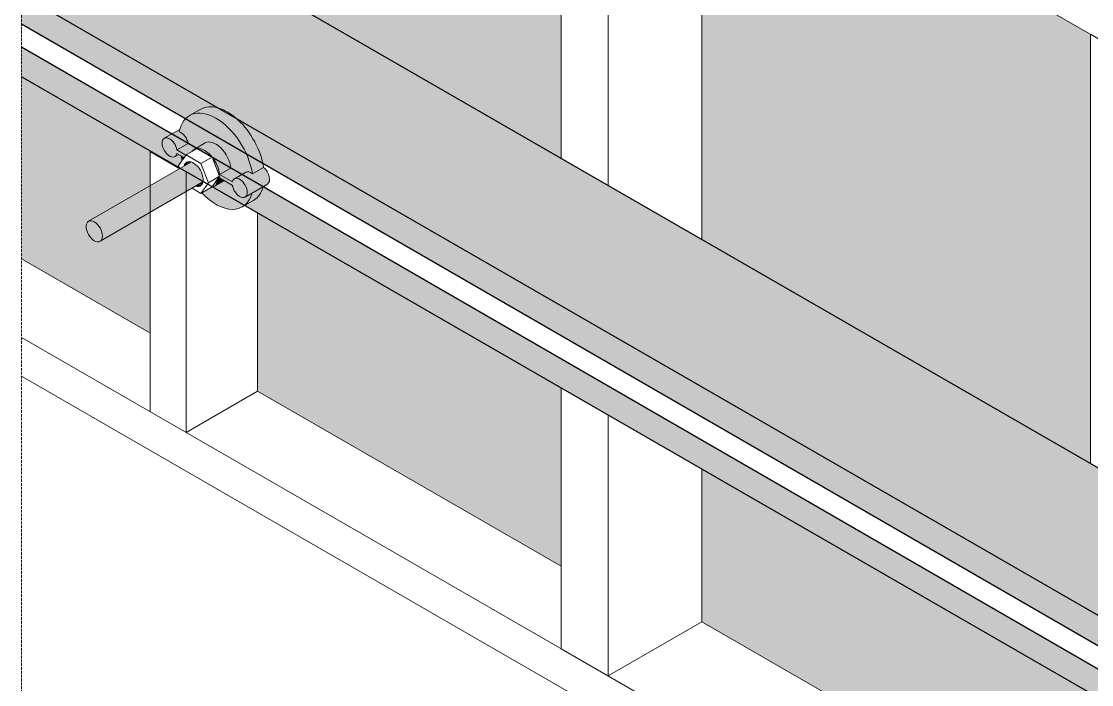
# Model space of a CAD drawing. Extents: x -23436 to 4767, y -4638 to 9755.
# Drawn here: x -16681.4 to -16583.8, y 7954.4 to 8014.9 of the extents above; entities that cross this region are included whole.
import ezdxf

# ---------------------------------------------------------------- set-up
doc = ezdxf.new("R2010")
doc.units = 0
doc.linetypes.add('CABLIN', pattern=[0.35, 0.25, -0.1])
doc.layers.get('0').update_dxf_attribs({"lineweight": 13})
for name, color, linetype, lineweight in [('Demarcação 1', 252, 'Continuous', 9), ('Demarcação 2', 254, 'Continuous', 9), ('Madeira', 100, 'Continuous', 13)]:
    doc.layers.add(name, color=color, linetype=linetype, lineweight=lineweight)
doc.layers.add('Perfil Metálico', color=224, linetype='Continuous')

msp = doc.modelspace()

# ---------------------------------------------------------------- hatches: boundary and pattern name
at = {"layer": 'Demarcação 1'}
h = msp.add_hatch(color=9, dxfattribs=at)
h.set_gradient(color1=(192, 192, 192), one_color=1, tint=1, name='CYLINDER')
edge = h.paths.add_edge_path()
edge.add_line((-16681.36753825982, 8030.847396369743), (-16681.36753825982, 8017.407396369741))
edge.add_line((-16681.36753825982, 8017.407396369712), (-16663.44759982811, 8007.061315092633))
edge.add_ellipse((-16662.61499342902, 8002.771448551368), major_axis=(-2.405775771988733, 4.166925868702711), ratio=0.5773502691896255, start_angle=300.8347082678111, end_angle=329.165291732172, ccw=False)
edge.add_line((-16661.78238702947, 8006.09990403494), (-16557.75980249243, 7946.042436850561))
edge.add_ellipse((-16556.78294096186, 7941.715245582785), major_axis=(-2.405775771988733, 4.166925868702711), ratio=0.5773502691896255, start_angle=298.3144101084296, end_angle=331.6855898879626, ccw=False)
edge.add_line((-16555.80607943072, 7944.914454315045), (-16465.19632113874, 7892.600885973994))
edge.add_ellipse((-16464.21945960841, 7888.273694706366), major_axis=(-2.405775771988733, 4.166925868702711), ratio=0.5773502691896255, start_angle=298.3144101104981, end_angle=331.68558988796246, ccw=False)
edge.add_line((-16463.24259807761, 7891.472903438447), (-16419.5699459455, 7866.258485973969))
edge.add_ellipse((-16418.5930844147, 7861.93129470637), major_axis=(-2.405775771988733, 4.166925868702711), ratio=0.5773502691896255, start_angle=239.31726136607142, end_angle=331.68558988665177, ccw=False)
edge.add_line((-16417.65510367379, 7865.152951272858), (-16411.60945555868, 7861.662494706366))
edge.add_line((-16411.6094555588, 7861.662494706379), (-16399.97007413189, 7868.382494706351))
edge.add_line((-16399.97007413184, 7868.382494706351), (-16681.36753825982, 8030.847396369729))
h = msp.add_hatch(color=9, dxfattribs=at)
h.set_gradient(color1=(192, 192, 192), one_color=1, tint=1, name='CYLINDER')
edge = h.paths.add_edge_path()
edge.add_line((-16681.36753825982, 8017.407396369712), (-16681.36753825982, 8014.732809551217))
edge.add_line((-16681.36753825982, 8014.732809551217), (-16666.3953832049, 8006.073164400292))
edge.add_ellipse((-16663.63567764636, 8002.182156243665), major_axis=(2.405775771988733, -4.166925868702711), ratio=0.5773502691896255, start_angle=180.0000000005795, end_angle=189.206874275141, ccw=False)
edge.add_line((-16666.0414534183, 8006.349082112323), (-16665.0207692012, 8006.93837441994))
edge.add_ellipse((-16662.61499342902, 8002.771448551368), major_axis=(-2.405775771988733, 4.166925868702711), ratio=0.5773502691896255, start_angle=329.165291732172, end_angle=359.99999999999744, ccw=False)
edge.add_line((-16663.44759982811, 8007.061315092649), (-16681.36753825969, 8017.407396369728))
edge = h.paths.add_edge_path()
edge.add_line((-16681.36753825982, 8012.582409551233), (-16681.36753825982, 8009.880996369739))
edge.add_line((-16681.36753825982, 8009.88099636974), (-16666.94721580057, 8001.555419316121))
edge.add_line((-16666.94721580062, 8001.55541931609), (-16667.03795837108, 8001.789294705155))
edge.add_line((-16667.03795837097, 8001.789294705184), (-16666.70584908673, 8002.261769889428))
edge.add_ellipse((-16663.63567764636, 8002.182156243665), major_axis=(2.405775771988733, -4.166925868702711), ratio=0.5773502691896255, start_angle=244.8768740700786, end_angle=250.5264724854359, ccw=False)
edge.add_line((-16666.83526897906, 8002.693711930053), (-16667.02828666525, 8002.805150743206))
edge.add_line((-16667.0282866652, 8002.805150743206), (-16667.42663207439, 8002.575165914033))
edge.add_ellipse((-16667.85450574521, 8003.439313166671), major_axis=(0.481155154397745, -0.8333851737405393), ratio=0.5773502691896261, start_angle=180.0000000003916, end_angle=360.0000000004772, ccw=False)
edge.add_line((-16668.33566089973, 8004.272698340426), (-16667.66743566472, 8004.658498359493))
edge.add_line((-16667.66743566478, 8004.658498359477), (-16681.36753825992, 8012.582409551233))
h = msp.add_hatch(color=9, dxfattribs=at)
h.set_gradient(color1=(192, 192, 192), one_color=1, tint=1, name='CYLINDER')
edge = h.paths.add_edge_path()
edge.add_ellipse((-16662.56413751269, 8002.788047886872), major_axis=(-2.405775771988733, 4.166925868702711), ratio=0.577350269189626, start_angle=240.7412064640886, end_angle=298.3144101108493, ccw=False)
edge.add_line((-16659.28945291436, 8001.96321265581), (-16560.65543294696, 7944.914938069076))
edge.add_ellipse((-16557.80362517908, 7941.125953275168), major_axis=(2.405775771988733, -4.166925868702711), ratio=0.5773502691896255, start_angle=179.9999999993248, end_angle=191.9510254062001, ccw=False)
edge.add_line((-16560.20940095103, 7945.29287914383), (-16559.18871673369, 7945.882171451534))
edge.add_ellipse((-16556.78294096186, 7941.715245582785), major_axis=(-2.405775771988733, 4.166925868702711), ratio=0.5773502691896255, start_angle=331.6855898879626, end_angle=360, ccw=False)
edge.add_line((-16557.75980249243, 7946.042436850559), (-16661.58727598211, 8005.98725661913))
edge = h.paths.add_edge_path()
edge.add_ellipse((-16662.56413751269, 8002.788047886872), major_axis=(-2.405775771988733, 4.166925868702711), ratio=0.577350269189626, start_angle=180, end_angle=208.9739441518216, ccw=False)
edge.add_line((-16660.15836174085, 7998.621122018156), (-16661.01161276832, 7998.128497307696))
edge.add_line((-16661.01161276826, 7998.128497307696), (-16561.0954443095, 7940.441870551918))
edge.add_line((-16561.0954443095, 7940.441870551917), (-16561.09337661227, 7940.443064337403))
edge.add_line((-16561.09337661227, 7940.44306433726), (-16561.20590590398, 7940.733091736778))
edge.add_line((-16561.20590590392, 7940.733091736778), (-16560.87379661969, 7941.205566920848))
edge.add_ellipse((-16557.80362517908, 7941.125953275168), major_axis=(2.405775771988733, -4.166925868702711), ratio=0.5773502691896255, start_angle=244.8768740700716, end_angle=250.5264724854344, ccw=False)
edge.add_line((-16561.0032165119, 7941.637508961734), (-16561.19623419774, 7941.748947774655))
edge.add_line((-16561.19623419768, 7941.748947774655), (-16561.6009162159, 7941.515304502724))
edge.add_ellipse((-16562.02245327805, 7942.383110198261), major_axis=(0.481155154397745, -0.8333851737405393), ratio=0.5773502691896261, start_angle=180.0000000003916, end_angle=359.9999999986215, ccw=False)
edge.add_ellipse((-16562.02245327805, 7942.383110198261), major_axis=(0.481155154397745, -0.8333851737405393), ratio=0.5773502691896261, start_angle=56.53695903280813, end_angle=180.0000000003912)
edge.add_line((-16562.50360843223, 7943.216495371929), (-16561.96975131203, 7943.524717923905))
edge.add_line((-16561.96975131203, 7943.524717923905), (-16659.2940821836, 7999.815490148216))
at = {"layer": 'Demarcação 2'}
h = msp.add_hatch(color=256, dxfattribs=at)
h.dxf.hatch_style = 1
h.paths.add_polyline_path([(-16669.61668678092, 8063.262874156801), (-16681.36753825982, 8070.047231421062), (-16681.36753825982, 8030.847396369743), (-16669.61668678092, 8024.063039105455)])
edge = h.paths.add_edge_path()
edge.add_line((-16669.61668678092, 8003.096639105452), (-16681.36753825975, 8009.88099636974))
edge.add_line((-16681.36753825982, 8009.88099636974), (-16681.36753825982, 7993.286661599499))
edge.add_line((-16681.36753825982, 7993.286661599483), (-16669.61668678098, 7986.502304335019))
edge.add_line((-16669.61668678092, 7986.502304335019), (-16669.61668678092, 7997.51256907194))
edge.add_line((-16669.61668678092, 7997.512569071941), (-16674.38601142829, 7994.758998202988))
edge.add_ellipse((-16674.71995011262, 7995.782648551289), major_axis=(-0.5267382742880573, 0.9123374533580665), ratio=0.5773502691896262, start_angle=2.6716406864579767e-12, end_angle=180.0000000000322, ccw=False)
edge.add_line((-16675.24668838733, 7996.694986004655), (-16669.61668678103, 7999.945468947535))
edge.add_line((-16669.61668678092, 7999.945468947537), (-16669.61668678092, 8003.096639105452))
h.paths.add_polyline_path([(-16632.15137747103, 8041.632267741148), (-16659.83960638263, 8057.618074156733), (-16659.83960638263, 8018.418239105447), (-16632.15137747103, 8002.432432689775)])
h.paths.add_polyline_path([(-16659.83960638263, 7997.451839105412), (-16659.83960638263, 7981.195561692275), (-16632.15137747103, 7965.209755276663), (-16632.15137747103, 7981.466032689887)])
h = msp.add_hatch(color=256, dxfattribs=at)
h.dxf.hatch_style = 1
h.paths.add_polyline_path([(-16583.88709701444, 7953.60063737597), (-16619.32163203273, 7974.058775707712), (-16619.32163203273, 7960.152440937363), (-16583.88709701444, 7939.694302605594)])
h.paths.add_polyline_path([(-16619.32163203308, 7995.025175707688), (-16583.88709701444, 7974.567037375888), (-16583.88709701444, 8013.766872427379), (-16619.32163203273, 8034.22501075915)])
h = msp.add_hatch(color=8, dxfattribs=at)
h.set_gradient(color1=(128, 128, 128), one_color=1, tint=1, name='SPHERICAL')
edge = h.paths.add_edge_path()
edge.add_ellipse((-16663.63567764636, 8002.182156243665), major_axis=(2.405775771988736, -4.166925868702723), ratio=0.5773502691896258, start_angle=56.29308563726573, end_angle=180.0000000000078)
edge.add_ellipse((-16663.63567764636, 8002.182156243665), major_axis=(2.405775771988736, -4.166925868702723), ratio=0.5773502691896258, start_angle=180.0000000000078, end_angle=190.8636130244265)
edge.add_ellipse((-16663.63567764636, 8002.182156243665), major_axis=(2.405775771988736, -4.166925868702723), ratio=0.5773502691896258, start_angle=190.8636130244265, end_angle=210.1537718029654)
edge.add_ellipse((-16663.63567764636, 8002.182156243665), major_axis=(2.405775771988736, -4.166925868702723), ratio=0.5773502691896258, start_angle=210.1537718029654, end_angle=213.7069143627356)
edge.add_ellipse((-16666.83382152775, 8004.028605474346), major_axis=(0.4811551543977463, -0.8333851737405428), ratio=0.5773502691896262, start_angle=56.536959032818515, end_angle=146.7236510024956, ccw=False)
edge.add_line((-16666.16711338875, 8003.800825966244), (-16665.42420703473, 8003.371908783038))
edge.add_line((-16665.42420703474, 8003.371908783021), (-16664.59798795519, 8003.848926591203))
edge.add_ellipse((-16663.63567764636, 8002.182156243665), major_axis=(-0.96231030879549, 1.666770347481079), ratio=0.5773502691896261, start_angle=230.7391704772651, end_angle=359.9999999999937, ccw=False)
edge.add_line((-16662.28158701488, 8001.557516268555), (-16661.2637528448, 8000.969869436505))
edge.add_line((-16661.26375284486, 8000.969869436476), (-16660.91868891949, 8001.169092186608))
edge.add_ellipse((-16660.43753376508, 8000.335707012837), major_axis=(0.4811551543977463, -0.8333851737405428), ratio=0.5773502691896262, start_angle=123.2763489974661, end_angle=179.9999999999622, ccw=False)
h = msp.add_hatch(color=8, dxfattribs=at)
h.set_gradient(color1=(128, 128, 128), one_color=1, tint=1, name='SPHERICAL')
edge = h.paths.add_edge_path()
edge.add_ellipse((-16662.61499342902, 8002.771448551368), major_axis=(-2.405775771988735, 4.166925868702728), ratio=0.5773502691896261, start_angle=240.0280419755354, end_angle=298.3144101118478)
edge.add_ellipse((-16662.61499342902, 8002.771448551368), major_axis=(-2.405775771988735, 4.166925868702728), ratio=0.5773502691896261, start_angle=298.3144101118478, end_angle=331.6855898881549)
edge.add_ellipse((-16662.61499342902, 8002.771448551368), major_axis=(-2.405775771988735, 4.166925868702728), ratio=0.5773502691896261, start_angle=331.6855898881549, end_angle=360)
edge.add_line((-16665.02076920096, 8006.938374420086), (-16666.04145341824, 8006.349082112323))
edge.add_ellipse((-16663.63567764636, 8002.182156243665), major_axis=(2.405775771988735, -4.166925868702728), ratio=0.5773502691896261, start_angle=56.29308563726602, end_angle=180.0000000000092, ccw=False)
edge.add_line((-16660.29927086758, 8001.025213014551), (-16659.27858665013, 8001.614505322226))
edge.add_ellipse((-16662.61499342902, 8002.771448551368), major_axis=(-2.405775771988735, 4.166925868702728), ratio=0.5773502691896261, start_angle=236.2930856372691, end_angle=240.0280419755354)
h = msp.add_hatch(color=8, dxfattribs=at)
h.set_gradient(color1=(128, 128, 128), one_color=1, tint=1, name='SPHERICAL')
edge = h.paths.add_edge_path()
edge.add_ellipse((-16666.83382152775, 8004.028605474346), major_axis=(0.4811551543977463, -0.8333851737405428), ratio=0.5773502691896262, start_angle=56.53695903281844, end_angle=146.7236510024955)
edge.add_ellipse((-16663.63567764636, 8002.182156243665), major_axis=(2.405775771988735, -4.166925868702728), ratio=0.5773502691896261, start_angle=210.1537718029658, end_angle=213.7069143627355, ccw=False)
edge.add_line((-16666.92437993686, 8005.08750178407), (-16668.33566089973, 8004.272698340425))
edge.add_ellipse((-16667.85450574521, 8003.439313166671), major_axis=(0.4811551543977463, -0.8333851737405428), ratio=0.5773502691896262, start_angle=56.53695903280101, end_angle=179.9999999999984, ccw=False)
edge.add_line((-16667.18779760644, 8003.211533658596), (-16666.16711338881, 8003.800825966227))
h = msp.add_hatch(color=8, dxfattribs=at)
h.set_gradient(color1=(128, 128, 128), one_color=1, tint=1, name='SPHERICAL')
edge = h.paths.add_edge_path()
edge.add_ellipse((-16667.85450574521, 8003.439313166671), major_axis=(0.4811551543977463, -0.8333851737405428), ratio=0.5773502691896262, start_angle=56.536959032801, end_angle=179.9999999999983)
edge.add_ellipse((-16667.85450574521, 8003.439313166671), major_axis=(0.4811551543977463, -0.8333851737405428), ratio=0.5773502691896262, start_angle=179.9999999999983, end_angle=359.9999999999844)
edge.add_ellipse((-16667.85450574521, 8003.439313166671), major_axis=(0.4811551543977463, -0.8333851737405428), ratio=0.5773502691896262, start_angle=359.9999999999844, end_angle=393.4630409671918)
edge.add_line((-16667.18779760644, 8002.897244427801), (-16666.527238371, 8002.515870375788))
edge.add_line((-16666.52723837107, 8002.51587037563), (-16666.37009375588, 8002.739432120534))
edge.add_line((-16666.37009375564, 8002.739432120534), (-16667.18779760638, 8003.211533658612))
h = msp.add_hatch(color=8, dxfattribs=at)
h.set_gradient(color1=(128, 128, 128), one_color=1, tint=1, name='SPHERICAL')
edge = h.paths.add_edge_path()
edge.add_ellipse((-16664.65636186358, 8001.59286393593), major_axis=(0.96231030879549, -1.666770347481079), ratio=0.5773502691896261, start_angle=179.9999999999855, end_angle=194.9999999998886, ccw=False)
edge.add_line((-16665.61867217287, 8003.259634283382), (-16665.42420703485, 8003.371908783021))
edge.add_line((-16665.42420703474, 8003.371908783021), (-16666.16711338841, 8003.800825966227))
edge.add_line((-16666.16711338875, 8003.800825966244), (-16667.18779760638, 8003.211533658612))
edge.add_line((-16667.18779760644, 8003.211533658596), (-16666.37009375569, 8002.739432120517))
edge.add_line((-16666.37009375564, 8002.739432120534), (-16666.357502226, 8002.75734545657))
edge.add_line((-16666.357502226, 8002.757345456554), (-16665.8349464791, 8003.059043157798))
h = msp.add_hatch(color=8, dxfattribs=at)
h.set_gradient(color1=(128, 128, 128), one_color=1, tint=1, name='SPHERICAL')
edge = h.paths.add_edge_path()
edge.add_ellipse((-16663.63567764636, 8002.182156243665), major_axis=(-0.96231030879549, 1.666770347481079), ratio=0.5773502691896261, start_angle=230.739170477265, end_angle=359.9999999999937)
edge.add_line((-16664.59798795518, 8003.848926591116), (-16665.61867217281, 8003.259634283382))
edge.add_ellipse((-16664.65636186358, 8001.59286393593), major_axis=(0.96231030879549, -1.666770347481079), ratio=0.5773502691896261, start_angle=165.0000000000357, end_angle=179.9999999999855, ccw=False)
edge.add_ellipse((-16664.65636186358, 8001.59286393593), major_axis=(0.96231030879549, -1.666770347481079), ratio=0.5773502691896261, start_angle=104.99999999998141, end_angle=165.0000000000357, ccw=False)
edge.add_ellipse((-16664.65636186358, 8001.59286393593), major_axis=(0.96231030879549, -1.666770347481079), ratio=0.5773502691896261, start_angle=50.73917047726138, end_angle=104.99999999998141, ccw=False)
edge.add_line((-16663.30227123234, 8000.968223960761), (-16662.28158701488, 8001.557516268553))
h = msp.add_hatch(color=8, dxfattribs=at)
h.set_gradient(color1=(128, 128, 128), one_color=1, tint=1, name='SPHERICAL')
edge = h.paths.add_edge_path()
edge.add_ellipse((-16663.63567764636, 8002.182156243665), major_axis=(2.405775771988735, -4.166925868702728), ratio=0.5773502691896261, start_angle=244.8768740700737, end_angle=250.5264724854294)
edge.add_line((-16666.70584908673, 8002.261769889399), (-16666.52723837095, 8002.515870375613))
edge.add_line((-16666.52723837107, 8002.51587037563), (-16666.83526897941, 8002.693711930142))
h = msp.add_hatch(color=8, dxfattribs=at)
h.set_gradient(color1=(128, 128, 128), one_color=1, tint=1, name='SPHERICAL')
edge = h.paths.add_edge_path(flags=17)
edge.add_ellipse((-16664.65636186358, 8001.59286393593), major_axis=(0.96231030879549, -1.666770347481079), ratio=0.5773502691896261, start_angle=104.9999999999814, end_angle=165.0000000000352)
edge.add_line((-16665.33681800889, 8003.346637764316), (-16663.97590571861, 8002.560914687445))
h = msp.add_hatch(color=8, dxfattribs=at)
h.set_gradient(color1=(128, 128, 128), one_color=1, tint=1, name='SPHERICAL')
edge = h.paths.add_edge_path()
edge.add_ellipse((-16661.45821798265, 7999.746414705191), major_axis=(0.4811551543977463, -0.8333851737405428), ratio=0.5773502691896262, start_angle=360.0000000000088, end_angle=539.9999999999844)
edge.add_ellipse((-16661.45821798265, 7999.746414705191), major_axis=(0.4811551543977463, -0.8333851737405428), ratio=0.5773502691896262, start_angle=539.9999999999844, end_angle=573.4630409671951)
edge.add_line((-16662.12492612153, 8000.288483444119), (-16663.30227123234, 8000.968223960661))
edge.add_ellipse((-16664.65636186358, 8001.59286393593), major_axis=(0.96231030879549, -1.666770347481079), ratio=0.5773502691896261, start_angle=50.73917047726147, end_angle=104.9999999999814)
edge.add_line((-16663.97590571861, 8002.560914687445), (-16663.29544957364, 8000.807140859059))
edge.add_line((-16663.29544957364, 8000.807140859059), (-16663.97590571861, 7999.839090107514))
edge.add_ellipse((-16664.65636186358, 8001.59286393593), major_axis=(0.96231030879549, -1.666770347481079), ratio=0.5773502691896261, start_angle=345.0000000000186, end_angle=359.9999999999965)
edge.add_ellipse((-16664.65636186358, 8001.59286393593), major_axis=(0.96231030879549, -1.666770347481079), ratio=0.5773502691896261, start_angle=359.9999999999965, end_angle=399.2608295227279)
edge.add_line((-16663.30227123234, 8000.653934729997), (-16662.12492612153, 7999.974194213368))
edge.add_ellipse((-16661.45821798265, 7999.746414705191), major_axis=(0.4811551543977463, -0.8333851737405428), ratio=0.5773502691896262, start_angle=236.5369590328147, end_angle=360.0000000000088)
h = msp.add_hatch(color=8, dxfattribs=at)
h.set_gradient(color1=(128, 128, 128), one_color=1, tint=1, name='SPHERICAL')
edge = h.paths.add_edge_path()
edge.add_ellipse((-16665.67704608161, 8001.003571628255), major_axis=(-0.6255017007170701, 1.083400725862705), ratio=0.5773502691896262, start_angle=212.6368975034518, end_angle=327.3631024963071)
edge.add_line((-16665.86644303284, 8002.1106731851), (-16675.24668838722, 7996.694986004655))
edge.add_ellipse((-16674.71995011262, 7995.782648551289), major_axis=(-0.5267382742880589, 0.9123374533580654), ratio=0.5773502691896262, start_angle=180.0000000000008, end_angle=360.0000000000008, ccw=False)
edge.add_line((-16674.19321183835, 7994.870311097924), (-16664.81296648432, 8000.285998278368))
h = msp.add_hatch(color=8, dxfattribs=at)
h.set_gradient(color1=(128, 128, 128), one_color=1, tint=1, name='SPHERICAL')
edge = h.paths.add_edge_path()
edge.add_line((-16661.26375284486, 8000.969869436476), (-16662.28158701494, 8001.557516268525))
edge.add_line((-16662.28158701488, 8001.557516268555), (-16663.30227123234, 8000.968223960675))
edge.add_line((-16663.30227123234, 8000.968223960761), (-16662.12492612153, 8000.288483444117))
edge.add_ellipse((-16661.45821798265, 7999.746414705191), major_axis=(0.4811551543977463, -0.8333851737405428), ratio=0.5773502691896262, start_angle=539.9999999999843, end_angle=573.4630409671953, ccw=False)
edge.add_line((-16661.93937313706, 8000.579799878858), (-16661.26375284486, 8000.969869436474))
h = msp.add_hatch(color=8, dxfattribs=at)
h.set_gradient(color1=(128, 128, 128), one_color=1, tint=1, name='SPHERICAL')
edge = h.paths.add_edge_path()
edge.add_ellipse((-16659.41684954774, 8000.924999320629), major_axis=(-0.4811551543977463, 0.8333851737405428), ratio=0.5773502691896262, start_angle=180.0000000000127, end_angle=303.2763489974697)
edge.add_line((-16659.27858665001, 8001.614505322195), (-16660.29927086781, 8001.02521301452))
edge.add_ellipse((-16660.43753376508, 8000.335707012837), major_axis=(0.4811551543977463, -0.8333851737405428), ratio=0.5773502691896262, start_angle=123.276348997466, end_angle=179.9999999999621)
edge.add_line((-16660.9186889195, 8001.169092186592), (-16661.93937313707, 8000.579799878858))
edge.add_ellipse((-16661.45821798265, 7999.746414705191), major_axis=(0.4811551543977463, -0.8333851737405428), ratio=0.5773502691896262, start_angle=360.00000000000887, end_angle=539.9999999999843, ccw=False)
edge.add_line((-16660.97706282812, 7998.913029531406), (-16658.9356943931, 8000.091614146786))
h = msp.add_hatch(color=8, dxfattribs=at)
h.set_gradient(color1=(128, 128, 128), one_color=1, tint=1, name='SPHERICAL')
edge = h.paths.add_edge_path()
edge.add_line((-16662.86783247509, 8000.403111396661), (-16663.30227123234, 8000.653934730026))
edge.add_ellipse((-16664.65636186358, 8001.59286393593), major_axis=(0.96231030879549, -1.666770347481079), ratio=0.5773502691896261, start_angle=359.9999999999969, end_angle=399.2608295227278, ccw=False)
edge.add_line((-16663.69405155499, 7999.926093588536), (-16662.86783247509, 8000.403111396659))
h = msp.add_hatch(color=8, dxfattribs=at)
h.set_gradient(color1=(128, 128, 128), one_color=1, tint=1, name='SPHERICAL')
edge = h.paths.add_edge_path()
edge.add_ellipse((-16662.61499342902, 8002.771448551368), major_axis=(-2.405775771988735, 4.166925868702728), ratio=0.5773502691896261, start_angle=180.0000000000024, end_angle=208.2575950046177)
edge.add_ellipse((-16662.61499342902, 8002.771448551368), major_axis=(-2.405775771988735, 4.166925868702728), ratio=0.5773502691896261, start_angle=208.2575950046177, end_angle=210.1537718029698)
edge.add_line((-16659.32629113852, 7999.866103010845), (-16660.34697535597, 7999.276810703228))
edge.add_ellipse((-16663.63567764636, 8002.182156243665), major_axis=(2.405775771988735, -4.166925868702728), ratio=0.5773502691896261, start_angle=360.00000000000813, end_angle=390.1537718029654, ccw=False)
edge.add_line((-16661.07463069211, 7998.118919710523), (-16661.06246868437, 7998.11189797222))
edge.add_line((-16661.06246868437, 7998.11189797222), (-16660.20921765673, 7998.60452268265))
h = msp.add_hatch(color=8, dxfattribs=at)
h.set_gradient(color1=(128, 128, 128), one_color=1, tint=1, name='SPHERICAL')
edge = h.paths.add_edge_path()
edge.add_ellipse((-16661.45821798265, 7999.746414705191), major_axis=(0.4811551543977463, -0.8333851737405428), ratio=0.5773502691896262, start_angle=236.536959032815, end_angle=360.00000000000887, ccw=False)
edge.add_line((-16662.12492612153, 7999.974194213351), (-16662.86783247515, 8000.40311139663))
edge.add_line((-16662.86783247509, 8000.403111396661), (-16663.69405155499, 7999.926093588421))
edge.add_ellipse((-16664.65636186358, 8001.59286393593), major_axis=(0.96231030879549, -1.666770347481079), ratio=0.5773502691896261, start_angle=345.00000000001864, end_angle=359.9999999999969, ccw=False)
edge.add_line((-16663.97590571861, 7999.839090107516), (-16664.92510948019, 7999.291067060416))
edge.add_ellipse((-16663.63567764636, 8002.182156243665), major_axis=(2.405775771988735, -4.166925868702728), ratio=0.5773502691896261, start_angle=292.7288384360552, end_angle=360.0000000000081)
edge.add_ellipse((-16663.63567764636, 8002.182156243665), major_axis=(2.405775771988735, -4.166925868702728), ratio=0.5773502691896261, start_angle=360.0000000000081, end_angle=390.1537718029654)
edge.add_line((-16660.34697535597, 7999.27681070323), (-16660.97706282818, 7998.913029531423))
h = msp.add_hatch(color=8, dxfattribs=at)
h.set_gradient(color1=(128, 128, 128), one_color=1, tint=1, name='SPHERICAL')
edge = h.paths.add_edge_path()
edge.add_ellipse((-16674.71995011262, 7995.782648551289), major_axis=(-0.5267382742880589, 0.9123374533580654), ratio=0.5773502691896262, start_angle=180.0000000000007, end_angle=360.0000000000007)
edge.add_ellipse((-16674.71995011262, 7995.782648551289), major_axis=(-0.5267382742880589, 0.9123374533580654), ratio=0.5773502691896262, start_angle=8.194332370608355e-13, end_angle=180.0000000000007)

# ---------------------------------------------------------------- linework, layer by layer
at = {"color": 106, "linetype": 'CABLIN'}
msp.add_line((-16681.36753825982, 8093.203012086758), (-16681.36753825982, 7930.774156765357), dxfattribs=at)
at = {"extrusion": (-1e-16, 0.816496580927726, 0.5773502691896261)}
for p, q in [((-16666.0414534183, 8006.349082112329), (-16665.02076920096, 8006.938374420091)), ((-16668.33566089973, 8004.27269834043), (-16666.92437993686, 8005.087501784075)), ((-16667.18779760644, 8003.211533658599), (-16666.16711338875, 8003.800825966247)), ((-16666.16711338875, 8003.800825966247), (-16665.42420703474, 8003.371908783025)), ((-16665.61867217287, 8003.259634283388), (-16664.59798795518, 8003.848926591119)), ((-16666.92749677689, 8001.498073520241), (-16669.59862228481, 8003.040248551304)), ((-16667.37335059056, 8002.60592799292), (-16667.0282866652, 8002.80515074321)), ((-16667.18779760644, 8003.211533658599), (-16666.37009375564, 8002.739432120537)), ((-16667.18779760644, 8002.897244427804), (-16666.52723837107, 8002.515870375633)), ((-16667.03795837097, 8001.78929470519), (-16666.357502226, 8002.757345456557)), ((-16666.357502226, 8002.757345456557), (-16665.33681800889, 8003.34663776432)), ((-16666.357502226, 8002.757345456557), (-16664.99658993619, 8001.971622379775)), ((-16665.33681800889, 8003.34663776432), (-16663.97590571861, 8002.56091468745)), ((-16664.99658993619, 8001.971622379775), (-16663.97590571861, 8002.56091468745)), ((-16663.97590571861, 8002.56091468745), (-16663.29544957364, 8000.807140859064)), ((-16665.86644303284, 8002.110673185105), (-16675.24668838733, 7996.694986004661)), ((-16666.92542907978, 8001.499267305815), (-16667.03795837097, 8001.78929470519)), ((-16664.99658993619, 8001.971622379775), (-16664.31613379109, 8000.217848551389)), ((-16663.30227123234, 8000.968223960766), (-16662.28158701488, 8001.557516268558)), ((-16662.28158701488, 8001.557516268558), (-16661.26375284486, 8000.96986943648)), ((-16659.27858665001, 8001.614505322201), (-16660.29927086758, 8001.025213014555)), ((-16664.31613379109, 8000.217848551389), (-16663.29544957364, 8000.807140859064)), ((-16663.29544957364, 8000.807140859064), (-16663.97590571861, 7999.83909010752)), ((-16663.30227123234, 8000.968223960766), (-16662.12492612153, 8000.288483444123)), ((-16663.30227123234, 8000.65393473), (-16662.12492612153, 7999.974194213355)), ((-16661.93937313706, 8000.579799878864), (-16660.9186889195, 8001.169092186596)), ((-16664.81296648433, 8000.285998278372), (-16674.19321183835, 7994.870311097928)), ((-16664.99658993619, 7999.249797799872), (-16665.80215414832, 7999.714890514429)), ((-16664.31613379109, 8000.217848551389), (-16664.99658993619, 7999.249797799872)), ((-16664.99658993619, 7999.249797799872), (-16663.97590571861, 7999.83909010752)), ((-16663.69405155499, 7999.926093588541), (-16662.86783247509, 8000.403111396665)), ((-16660.97706282812, 7998.91302953141), (-16658.93569439321, 8000.091614146791)), ((-16661.22990187431, 7998.015230374893), (-16660.20921765696, 7998.604522682683))]:
    msp.add_line(p, q, dxfattribs=at)
for centre, major_axis, ratio, start_param, end_param in [((-16662.61499342902, 8002.771448551372), (-2.405775771988726, 4.166925868702706), 0.5773502691896261, 4.124092344067174, 6.283185307179542), ((-16663.63567764636, 8002.182156243667), (2.405775771988726, -4.166925868702706), 0.5773502691896261, 0.9824996904773811, 3.729889289907331), ((-16666.83382152775, 8004.028605474348), (0.4811551543977451, -0.8333851737405383), 0.5773502691896263, 0.9867560841877128, 2.560810800540929), ((-16667.85450574521, 8003.439313166673), (0.4811551543977451, -0.8333851737405383), 0.5773502691896263, 0.9867560841874085, 6.867225549786338), ((-16663.63567764636, 8002.182156243667), (-0.9623103087954881, 1.666770347481076), 0.5773502691896264, 4.027158238148721, 6.283185307179254), ((-16663.63567764636, 8002.182156243667), (2.405775771988726, -4.166925868702706), 0.5773502691896261, 4.273907714514398, 4.372511808277836), ((-16664.65636186358, 8001.592863935934), (0.9623103087954881, -1.666770347481076), 0.5773502691896264, 2.87979326579089, 3.403392041388906), ((-16664.65636186358, 8001.592863935934), (0.9623103087954881, -1.666770347481076), 0.5773502691896264, 1.832595714594203, 2.87979326579089), ((-16664.65636186358, 8001.592863935934), (0.9623103087954881, -1.666770347481076), 0.5773502691896264, 0.885565584558962, 1.832595714594203), ((-16665.67704608161, 8001.003571628258), (-0.6255017007170682, 1.083400725862703), 0.5773502691896263, 2.57197133451824, 6.852806626254712), ((-16665.5749776596, 8001.062500859072), (-0.6255017007170682, 1.083400725862703), 0.5773502691896263, 0.0816800368332763, 0.5696213190744582), ((-16665.43888643056, 8001.141073166698), (-0.6255017007170682, 1.083400725862703), 0.5773502691896263, 0.19154401917878, 0.5696213190749259), ((-16665.30279520163, 8001.219645474353), (-0.6255017007170682, 1.083400725862703), 0.5773502691896263, 0.3038128047378498, 0.5696213190751309), ((-16665.16670397248, 8001.298217782125), (-0.6255017007170682, 1.083400725862703), 0.5773502691896263, 0.4202034580508935, 0.5696213190747949), ((-16665.03061274344, 8001.376790089809), (-0.6255017007170682, 1.083400725862703), 0.5773502691896263, 0.5430292918179978, 0.569621319074692), ((-16659.41684954774, 8000.924999320632), (-0.4811551543977451, 0.8333851737405383), 0.5773502691896263, 3.141592653589133, 5.293170833434768), ((-16664.65636186358, 8001.592863935934), (0.9623103087954881, -1.666770347481076), 0.5773502691896264, 6.021385919380357, 6.968416049415658), ((-16661.45821798265, 7999.746414705194), (0.4811551543977451, -0.8333851737405383), 0.5773502691896263, 4.128348737777263, 10.00881820337668), ((-16660.43753376508, 8000.33570701284), (0.4811551543977451, -0.8333851737405383), 0.5773502691896263, 2.151578179844733, 3.141592653589353), ((-16665.5749776596, 8001.062500859072), (-0.6255017007170682, 1.083400725862703), 0.5773502691896263, 2.571971334519173, 3.059912616756516), ((-16665.43888643056, 8001.141073166698), (-0.6255017007170682, 1.083400725862703), 0.5773502691896263, 2.571971334519173, 2.950048634411409), ((-16665.30279520163, 8001.219645474353), (-0.6255017007170682, 1.083400725862703), 0.5773502691896263, 2.57197133451824, 2.837779848851518), ((-16665.16670397248, 8001.298217782125), (-0.6255017007170682, 1.083400725862703), 0.5773502691896263, 2.571971334518476, 2.721389195538536), ((-16665.03061274344, 8001.376790089809), (-0.6255017007170682, 1.083400725862703), 0.5773502691896263, 2.571971334519126, 2.598563361771792), ((-16662.61499342902, 8002.771448551372), (-2.405775771988726, 4.166925868702706), 0.5773502691896261, 3.141592653589792, 3.667875253446506), ((-16663.63567764636, 8002.182156243667), (2.405775771988726, -4.166925868702706), 0.5773502691896261, 5.109082046247933, 6.8094679070363)]:
    msp.add_ellipse(centre, major_axis=major_axis, ratio=ratio, start_param=start_param, end_param=end_param)
msp.add_ellipse((-16674.71995011262, 7995.782648551292), major_axis=(-0.5267382742880569, 0.9123374533580659), ratio=0.577350269189626)
at = {"layer": 'Madeira', "extrusion": (-9.999999999999996e-17, 0.8164965809277259, 0.577350269189626)}
for p, q in [((-16434.81767383157, 7927.701600824907), (-16681.36753825982, 8070.047231421066)), ((-16632.15137747103, 8002.432432689779), (-16632.15137747103, 8041.632267741239)), ((-16627.87479565838, 7999.963347029074), (-16627.87479565838, 8039.163182080621)), ((-16619.32163203273, 7995.025175707691), (-16619.32163203273, 8034.225010759155)), ((-16583.88709701444, 8013.766872427383), (-16579.61051520168, 8011.297786766678)), ((-16583.88709701444, 7974.567037375891), (-16583.88709701444, 8013.766872427383)), ((-16627.87479565838, 7955.214269615843), (-16681.36753825982, 7986.098318956576)), ((-16613.72214313734, 7943.515966643567), (-16681.36753825982, 7982.571053726993)), ((-16632.15137747103, 7957.683355276662), (-16632.15137747103, 7981.46603268989)), ((-16627.87479565838, 7955.214269615843), (-16627.87479565838, 7978.996947029067)), ((-16619.32163203273, 7960.152440937367), (-16619.32163203273, 7974.058775707716)), ((-16619.32163203273, 7960.152440937367), (-16627.87479565838, 7955.214269615843)), ((-16583.88709701444, 7939.694302605598), (-16619.32163203273, 7960.152440937367)), ((-16632.15137747103, 7957.683355276662), (-16613.39209619488, 7946.852679182064))]:
    msp.add_line(p, q, dxfattribs=at)
at = {"layer": 'Madeira', "extrusion": (-1e-16, 0.816496580927726, 0.5773502691896261)}
for p, q in [((-16669.61668678092, 7979.313961692287), (-16669.61668678092, 8003.096639105455)), ((-16666.35765998192, 7977.432361692323), (-16666.35765998192, 8001.215039105431)), ((-16659.83960638263, 7981.195561692279), (-16659.83960638263, 7997.451839105415)), ((-16669.71314620422, 7986.557995208786), (-16681.36753825982, 7993.286661599486)), ((-16659.83960638263, 7981.195561692279), (-16666.35765998192, 7977.432361692323)), ((-16632.15137747103, 7965.209755276666), (-16659.83960638263, 7981.195561692279))]:
    msp.add_line(p, q, dxfattribs=at)
at = {"layer": 'Perfil Metálico', "extrusion": (-1e-16, 0.816496580927726, 0.5773502691896261)}
for p, q in [((-16399.97007413184, 7868.382494706355), (-16681.36753825982, 8030.847396369747)), ((-16681.36753825982, 8017.407396369716), (-16557.75980249243, 7946.042436850563)), ((-16681.36753825982, 8014.732809551222), (-16560.65543294696, 7944.914938069081)), ((-16561.96975131203, 7943.524717923909), (-16681.36753825982, 8012.582409551238)), ((-16561.0954443095, 7940.44187055192), (-16681.36753825982, 8009.880996369744))]:
    msp.add_line(p, q, dxfattribs=at)

doc.saveas('drawing.dxf')
